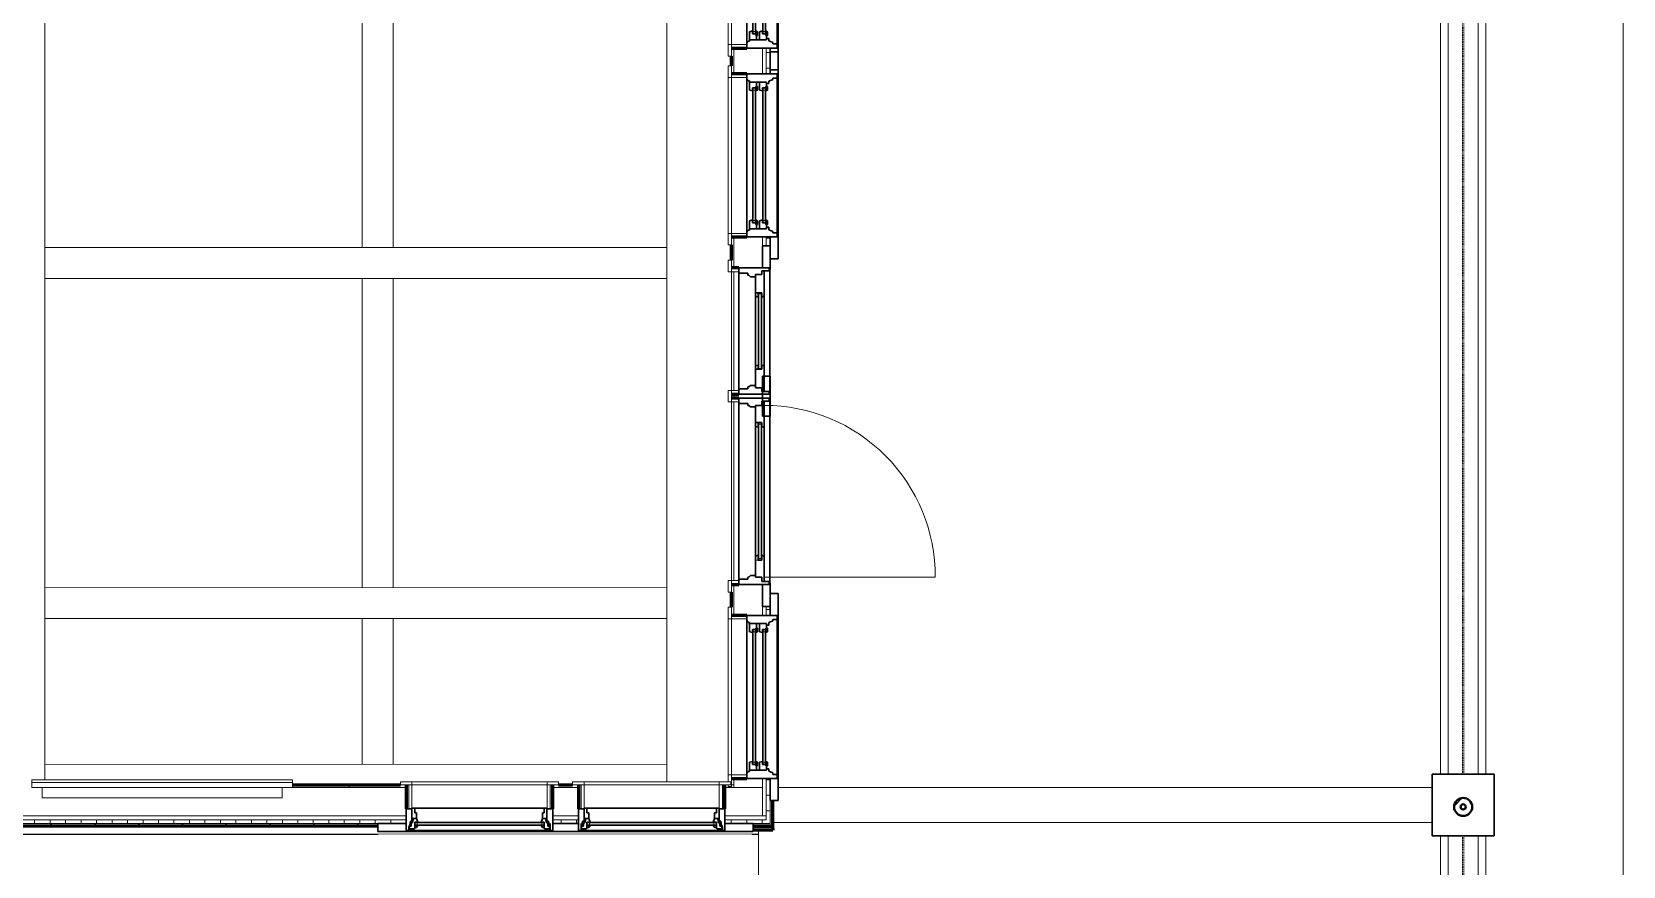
# Model space of a CAD drawing. Header units: inches. Extents: x -467 to 663, y -694 to -94.
# Drawn here: x 354.4 to 662.8, y -436.1 to -274.4 of the extents above; entities that cross this region are included whole.
import ezdxf

# ---------------------------------------------------------------- set-up
doc = ezdxf.new("R2010")
doc.units = ezdxf.units.IN
doc.header["$MEASUREMENT"] = 0
doc.linetypes.add('Hidden 1_8_', pattern=[0.1875, 0.125, -0.0625])
for name, color, linetype, lineweight in [('A-DOOR', 31, 'Continuous', 18), ('A-DOOR-FRAM', 31, 'Continuous', 30), ('A-DOOR-GLAZ', 31, 'Continuous', 9), ('A-GLAZ', 151, 'Continuous', 18), ('A-PART', 2, 'Continuous', 9), ('A-ROOF', 132, 'Continuous', 18), ('A-WALL', 113, 'Continuous', 18), ('A-WALL-PATT', 111, 'Continuous', 60), ('I-FURN', 30, 'Continuous', 9), ('Q-CASE', 31, 'Continuous', 9), ('S-BEAM', 12, 'Continuous', 9), ('S-COLS', 52, 'Continuous', 9)]:
    doc.layers.add(name, color=color, linetype=linetype, lineweight=lineweight)
pattern_1 = [(0, (-4388.044, -3140.384), (15.36, 3.84), [0.634, -10.886, 0.634, -10.886, -61.44]), (0, (-4388.044, -3140.384), (15.36, 3.84), [-23.04, 0.634, -22.406, 0.634, -10.886, -26.88]), (0, (-4388.044, -3140.384), (15.36, 3.84), [-57.6, 0.634, -7.046, 0.634, -18.566]), (120, (-4382.284, -3138.464), (-11.0055376, 11.3821502), [0.634, -10.886, 0.634, -10.886, -61.44]), (120, (-4382.284, -3138.464), (-11.0055376, 11.3821502), [-23.04, 0.634, -22.406, 0.634, -10.886, -26.88]), (120, (-4382.284, -3138.464), (-11.0055376, 11.3821502), [-57.6, 0.634, -7.046, 0.634, -18.566]), (240, (-4380.364, -3130.784), (-4.3544624, -15.2221502), [0.634, -10.886, 0.634, -10.886, -61.44]), (240, (-4380.364, -3130.784), (-4.3544624, -15.2221502), [-23.04, 0.634, -22.406, 0.634, -10.886, -26.88]), (240, (-4380.364, -3130.784), (-4.3544624, -15.2221502), [-57.6, 0.634, -7.046, 0.634, -18.566])]
pattern_2 = [(135, (-4388.044, -3140.384), (-4.242641, -4.242641), [])]
pattern_3 = [(0, (-4388.044, -3140.384), (0, 3), []), (90, (-4388.044, -3140.384), (-3, 2e-16), [])]

# ---------------------------------------------------------------- blocks, each defined once
blk = doc.blocks.new('Walls 4 - Walls 1-420947-1st Floor')
at = {"layer": 'A-WALL', "lineweight": 60}
for p, q in [((439.99, 483.92), (440.08, 487.66)), ((440.08, 487.66), (440.83, 487.65)), ((440.83, 487.65), (440.74, 483.9))]:
    blk.add_line(p, q, dxfattribs=at)
at = {"layer": 'A-WALL'}
for p, q in [((437.62, 320.75), (441.52, 484.88)), ((441.61, 483.63), (441.64, 484.88)), ((441.49, 483.63), (441.61, 483.63)), ((437.77, 321.74), (439.89, 411.15)), ((439.76, 411.15), (439.89, 411.15))]:
    blk.add_line(p, q, dxfattribs=at)
blk = doc.blocks.new('W-Wide Flange - W10X26-1172307-1st Floor')
at = {"layer": 'S-BEAM'}
for p, q in [((-123.25, 2.885), (123.25, 2.885)), ((135.25, 2.885), (169.625, 2.885)), ((-123.25, -2.885), (123.25, -2.885)), ((135.25, -2.885), (169.625, -2.885))]:
    blk.add_line(p, q, dxfattribs=at)
at = {"layer": 'S-BEAM', "linetype": 'Hidden 1_8_'}
for p, q in [((-123.25, 0.13), (123.25, 0.13)), ((135.25, 0.13), (169.625, 0.13)), ((-123.25, -0.13), (123.25, -0.13)), ((135.25, -0.13), (169.625, -0.13))]:
    blk.add_line(p, q, dxfattribs=at)
blk = doc.blocks.new('Casework 5 - Casework 5-830777-1st Floor')
at = {"layer": 'Q-CASE'}
for p, q in [((176.06, 352.83), (182.05, 352.69)), ((200.17, 352.26), (427.74, 346.86)), ((181.84, 343.69), (175.84, 343.83)), ((428.52, 337.83), (199.96, 343.26))]:
    blk.add_line(p, q, dxfattribs=at)
blk = doc.blocks.new('Casework 13 - Casework 5-856016-1st Floor')
at = {"layer": 'Q-CASE'}
for p, q in [((180.18, 352.61), (426.61, 346.76)), ((438.6, 346.47), (476.97, 345.56)), ((426.4, 338.01), (179.97, 343.86)), ((476.76, 336.81), (438.4, 337.72))]:
    blk.add_line(p, q, dxfattribs=at)
blk = doc.blocks.new('Casework 16 - Casework 16-856173-1st Floor')
at = {"layer": 'Q-CASE', "lineweight": 30}
for p, q in [((432.99, 615.68), (433.28, 627.68)), ((433.28, 627.68), (445.27, 627.39)), ((445.27, 627.39), (444.99, 615.4)), ((444.99, 615.4), (432.99, 615.68))]:
    blk.add_line(p, q, dxfattribs=at)
blk = doc.blocks.new('Casework 18 - Casework 5-856445-1st Floor')
at = {"layer": 'Q-CASE'}
for p, q in [((432.61, 488.9), (435.62, 615.62)), ((442.36, 615.46), (439.33, 487.68))]:
    blk.add_line(p, q, dxfattribs=at)
blk = doc.blocks.new('Casework 26 - Casework 5-958541-1st Floor')
at = {"layer": 'Q-CASE'}
for p, q in [((176.71, 354.03), (182.08, 353.91)), ((200.2, 353.48), (251, 352.27)), ((257, 352.13), (324.6, 350.52)), ((330.6, 350.38), (390.52, 348.96)), ((396.52, 348.82), (424.77, 348.15)), ((181.94, 347.91), (176.57, 348.04)), ((250.86, 346.27), (200.06, 347.48)), ((324.46, 344.52), (256.86, 346.13)), ((390.38, 342.96), (330.46, 344.38)), ((424.62, 342.15), (396.38, 342.82))]:
    blk.add_line(p, q, dxfattribs=at)
blk = doc.blocks.new('Casework 30 - Casework 5-958845-1st Floor')
at = {"layer": 'Q-CASE'}
for p, q in [((239.85, 352.54), (360.38, 349.67)), ((360.23, 343.68), (239.71, 346.54))]:
    blk.add_line(p, q, dxfattribs=at)
blk = doc.blocks.new('Casework 31 - Casework 5-958863-1st Floor')
at = {"layer": 'Q-CASE'}
for p, q in [((239.85, 352.54), (360.38, 349.67)), ((360.23, 343.68), (239.71, 346.54))]:
    blk.add_line(p, q, dxfattribs=at)
blk = doc.blocks.new('Casework 32 - Casework 5-958986-1st Floor')
at = {"layer": 'Q-CASE'}
blk.add_line((239.85, 352.54), (360.38, 349.67), dxfattribs=at)
blk = doc.blocks.new('casement-unique - 28-3_8_ x 71-7_8_-1077366-1st Floor')
at = {"layer": 'A-GLAZ', "lineweight": 30}
for p, q in [((-19.69, 5), (-19.69, 3.5)), ((19.69, 5), (-19.69, 5)), ((-19.69, 5), (-19.69, 4.81)), ((-19.19, 5), (-18.81, 5)), ((-19.19, 3.5), (-14.19, 3.5)), ((-18.81, 5), (-13.94, 5)), ((14.19, 4.81), (-14.19, 4.81)), ((-14.19, 4.81), (-14.19, 0.65)), ((-14.19, 3.5), (-14.19, 0.65)), ((-13.94, 5), (-13.94, 4.81)), ((-13.7, 4.28), (-13.7, 4.81)), ((-13.64, 3.88), (-13.7, 4.28)), ((-13.51, 3.88), (-13.64, 3.88)), ((-13.61, 4.5), (-12.62, 4.5)), ((-13.61, 4.31), (-13.61, 4.5)), ((-13.53, 4), (-13.61, 4.31)), ((-13.53, 4), (-13.22, 4)), ((-13.38, 3.03), (-13.51, 3.88)), ((-13.22, 3.32), (-13.22, 4)), ((-13.22, 3.32), (-12.96, 3.32)), ((-12.79, 2.5), (-12.96, 3.32)), ((-12.62, 4.5), (-12.56, 4.25)), ((-12.56, 4.25), (-12.21, 4.25)), ((-12.56, 4.25), (-12.56, 3.22)), ((-11.94, 3.85), (-12.56, 3.85)), ((-11.94, 3.22), (-12.56, 3.22)), ((-12.21, 4.25), (-11.94, 3.85)), ((-12.19, 2.5), (-11.94, 3.22)), ((12.21, 4.25), (11.94, 3.85)), ((11.94, 3.85), (12.56, 3.85)), ((12.19, 2.5), (11.94, 3.22)), ((11.94, 3.22), (12.56, 3.22)), ((12.56, 4.25), (12.21, 4.25)), ((12.62, 4.5), (12.56, 4.25)), ((12.56, 4.25), (12.56, 3.22)), ((13.61, 4.5), (12.62, 4.5)), ((12.79, 2.5), (12.96, 3.32)), ((13.22, 3.32), (12.96, 3.32)), ((13.53, 4), (13.22, 4)), ((13.22, 3.32), (13.22, 4)), ((13.38, 3.03), (13.51, 3.88)), ((13.51, 3.88), (13.64, 3.88)), ((13.53, 4), (13.61, 4.31)), ((13.61, 4.31), (13.61, 4.5)), ((13.64, 3.88), (13.7, 4.28)), ((13.7, 4.28), (13.7, 4.81)), ((13.94, 5), (13.94, 4.81)), ((18.81, 5), (13.94, 5)), ((14.19, 0.65), (14.19, 4.81)), ((14.19, 3.5), (14.19, 0.65)), ((14.19, 3.5), (19.69, 3.5)), ((19.19, 5), (18.81, 5)), ((19.69, 5), (19.69, 3.5)), ((19.69, 3.5), (19.69, 5)), ((-14.19, 0.65), (-13.08, 0.65)), ((-13.38, 3.03), (-13.08, 3.03)), ((-13.08, 0.5), (-13.08, 3.03)), ((-13.08, 2.5), (-12.19, 2.5)), ((-13.08, 0.65), (-13.08, 0.5)), ((-13.08, 0.5), (13.08, 0.5)), ((-12.55, 1.43), (-12.55, 0.5)), ((-12.19, 1.43), (-12.55, 1.43)), ((-12.19, 2.5), (-12.19, 1.43)), ((13.08, 2.5), (12.19, 2.5)), ((12.19, 2.5), (12.19, 1.43)), ((12.19, 1.43), (12.55, 1.43)), ((12.55, 1.43), (12.55, 0.5)), ((13.38, 3.03), (13.08, 3.03)), ((13.08, 0.5), (13.08, 3.03)), ((13.08, 0.5), (13.08, 0.65)), ((13.08, 0.65), (14.19, 0.65))]:
    blk.add_line(p, q, dxfattribs=at)
at = {"layer": 'A-GLAZ', "lineweight": 9}
for p, q in [((-11.94, 3.75), (-12.56, 3.75)), ((-11.94, 3.32), (-12.56, 3.32)), ((-12.06, 3.32), (-12.06, 3.75)), ((-11.94, 3.85), (11.94, 3.85)), ((-11.94, 3.75), (11.94, 3.75)), ((-11.94, 3.32), (11.94, 3.32)), ((-11.94, 3.22), (11.94, 3.22)), ((11.94, 3.75), (12.56, 3.75)), ((11.94, 3.32), (12.56, 3.32)), ((12.06, 3.32), (12.06, 3.75)), ((-13.08, 0.66), (-13.69, 0.66)), ((-13.69, 0.66), (-13.69, -4)), ((-13.09, 0.66), (-13.09, -4)), ((-13.08, 0.5), (-13.08, 0.66)), ((13.08, 0.5), (-13.08, 0.5)), ((13.69, 0.66), (13.08, 0.66)), ((13.08, 0.66), (13.08, 0.5)), ((13.09, 0.66), (13.09, -4)), ((13.69, -4), (13.69, 0.66)), ((15.34, -4), (-15.34, -4)), ((-15.34, -4), (-15.34, -4.63)), ((-15.34, -4.63), (15.34, -4.63)), ((-13.69, -4), (13.69, -4)), ((-13.09, -4), (-13.09, -4.63)), ((13.09, -4), (13.09, -4.63)), ((15.34, -4.63), (15.34, -4))]:
    blk.add_line(p, q, dxfattribs=at)
blk = doc.blocks.new('casement-unique - 28-3_8_ x 71-7_8_-V3-1st Floor')
at = {"layer": 'A-GLAZ', "lineweight": 30}
for p, q in [((-19.69, 5), (-19.69, 3.5)), ((19.69, 5), (-19.69, 5)), ((-19.69, 5), (-19.69, 3.5)), ((-19.69, 3.5), (-14.19, 3.5)), ((-19.19, 5), (-18.81, 5)), ((-18.81, 5), (-13.94, 5)), ((14.19, 4.81), (-14.19, 4.81)), ((-14.19, 4.81), (-14.19, 0.65)), ((-14.19, 3.5), (-14.19, 0.65)), ((-13.94, 5), (-13.94, 4.81)), ((-13.7, 4.28), (-13.7, 4.81)), ((-13.64, 3.88), (-13.7, 4.28)), ((-13.51, 3.88), (-13.64, 3.88)), ((-13.61, 4.5), (-12.62, 4.5)), ((-13.61, 4.31), (-13.61, 4.5)), ((-13.53, 4), (-13.61, 4.31)), ((-13.53, 4), (-13.22, 4)), ((-13.38, 3.03), (-13.51, 3.88)), ((-13.22, 3.32), (-13.22, 4)), ((-13.22, 3.32), (-12.96, 3.32)), ((-12.79, 2.5), (-12.96, 3.32)), ((-12.62, 4.5), (-12.56, 4.25)), ((-12.56, 4.25), (-12.21, 4.25)), ((-12.56, 4.25), (-12.56, 3.22)), ((-11.94, 3.85), (-12.56, 3.85)), ((-11.94, 3.22), (-12.56, 3.22)), ((-12.21, 4.25), (-11.94, 3.85)), ((-12.19, 2.5), (-11.94, 3.22)), ((12.21, 4.25), (11.94, 3.85)), ((11.94, 3.85), (12.56, 3.85)), ((12.19, 2.5), (11.94, 3.22)), ((11.94, 3.22), (12.56, 3.22)), ((12.56, 4.25), (12.21, 4.25)), ((12.62, 4.5), (12.56, 4.25)), ((12.56, 4.25), (12.56, 3.22)), ((13.61, 4.5), (12.62, 4.5)), ((12.79, 2.5), (12.96, 3.32)), ((13.22, 3.32), (12.96, 3.32)), ((13.53, 4), (13.22, 4)), ((13.22, 3.32), (13.22, 4)), ((13.38, 3.03), (13.51, 3.88)), ((13.51, 3.88), (13.64, 3.88)), ((13.53, 4), (13.61, 4.31)), ((13.61, 4.31), (13.61, 4.5)), ((13.64, 3.88), (13.7, 4.28)), ((13.7, 4.28), (13.7, 4.81)), ((13.94, 5), (13.94, 4.81)), ((18.81, 5), (13.94, 5)), ((14.19, 0.65), (14.19, 4.81)), ((14.19, 3.5), (14.19, 0.65)), ((14.19, 3.5), (19.19, 3.5)), ((19.19, 5), (18.81, 5)), ((19.69, 5), (19.69, 3.5)), ((19.69, 4.81), (19.69, 5)), ((-14.19, 0.65), (-13.08, 0.65)), ((-13.38, 3.03), (-13.08, 3.03)), ((-13.08, 0.5), (-13.08, 3.03)), ((-13.08, 2.5), (-12.19, 2.5)), ((-13.08, 0.65), (-13.08, 0.5)), ((-13.08, 0.5), (13.08, 0.5)), ((-12.55, 1.43), (-12.55, 0.5)), ((-12.19, 1.43), (-12.55, 1.43)), ((-12.19, 2.5), (-12.19, 1.43)), ((13.08, 2.5), (12.19, 2.5)), ((12.19, 2.5), (12.19, 1.43)), ((12.19, 1.43), (12.55, 1.43)), ((12.55, 1.43), (12.55, 0.5)), ((13.38, 3.03), (13.08, 3.03)), ((13.08, 0.5), (13.08, 3.03)), ((13.08, 0.5), (13.08, 0.65)), ((13.08, 0.65), (14.19, 0.65))]:
    blk.add_line(p, q, dxfattribs=at)
at = {"layer": 'A-GLAZ', "lineweight": 9}
for p, q in [((-11.94, 3.75), (-12.56, 3.75)), ((-11.94, 3.32), (-12.56, 3.32)), ((-12.06, 3.32), (-12.06, 3.75)), ((-11.94, 3.85), (11.94, 3.85)), ((-11.94, 3.75), (11.94, 3.75)), ((-11.94, 3.32), (11.94, 3.32)), ((-11.94, 3.22), (11.94, 3.22)), ((11.94, 3.75), (12.56, 3.75)), ((11.94, 3.32), (12.56, 3.32)), ((12.06, 3.32), (12.06, 3.75)), ((-13.08, 0.66), (-13.69, 0.66)), ((-13.69, 0.66), (-13.69, -4)), ((-13.09, 0.66), (-13.09, -4)), ((-13.08, 0.5), (-13.08, 0.66)), ((13.08, 0.5), (-13.08, 0.5)), ((13.69, 0.66), (13.08, 0.66)), ((13.08, 0.66), (13.08, 0.5)), ((13.09, 0.66), (13.09, -4)), ((13.69, -4), (13.69, 0.66)), ((15.34, -4), (-15.34, -4)), ((-15.34, -4), (-15.34, -4.63)), ((-15.34, -4.63), (15.34, -4.63)), ((-13.69, -4), (13.69, -4)), ((-13.09, -4), (-13.09, -4.63)), ((13.09, -4), (13.09, -4.63)), ((15.34, -4.63), (15.34, -4))]:
    blk.add_line(p, q, dxfattribs=at)
blk = doc.blocks.new('Window-Double_Hung-Andersen-400_Series-Tilt_Wash - 31-5_8_ x 72-7_8_-1220825-1st Floor')
at = {"layer": 'A-GLAZ', "lineweight": 30}
for p, q in [((20.06, 5.06), (-20.06, 5.06)), ((-20.06, 5.06), (-20.06, 3.5)), ((-19.56, 5.06), (-19.19, 5.06)), ((-19.19, 5.06), (-15.56, 5.06)), ((-17.56, 3.5), (-15.81, 3.5)), ((15.81, 4.87), (-15.81, 4.87)), ((-15.81, 4.87), (-15.81, -1)), ((-15.56, 5.06), (-15.56, 4.87)), ((-15, 4.87), (-15, 4.06)), ((-15, 4.06), (-14.73, 4.06)), ((-14.73, 4.06), (-14.41, 3.25)), ((-14.41, 3.25), (-13.94, 3.25)), ((-13.94, 3.25), (-13.94, 2.81)), ((13.94, 3.25), (13.94, 2.81)), ((14.41, 3.25), (13.94, 3.25)), ((14.73, 4.06), (14.41, 3.25)), ((15, 4.06), (14.73, 4.06)), ((15, 4.87), (15, 4.06)), ((15.56, 5.06), (15.56, 4.87)), ((19.19, 5.06), (15.56, 5.06)), ((15.81, -1), (15.81, 4.87)), ((15.81, 3.5), (20.06, 3.5)), ((19.56, 5.06), (19.19, 5.06)), ((20.06, 3.5), (20.06, 5.06)), ((-14.22, 2.81), (-13.37, 2.81)), ((-14.22, 2.81), (-14.22, -0.5)), ((-14.22, 1.44), (-12.66, 1.44)), ((-14.22, 0.87), (-13.37, 0.87)), ((-12.66, 3.03), (-13.37, 3.03)), ((-13.37, 2.69), (-13.37, 3.03)), ((-12.5, 2.69), (-13.37, 2.69)), ((-12.66, 1.09), (-13.37, 1.09)), ((-13.37, 0.75), (-13.37, 1.09)), ((-12.5, 0.75), (-13.37, 0.75)), ((-13.09, 2.69), (-13.09, 2.06)), ((-12.5, 2.06), (-13.09, 2.06)), ((-13.09, 0.75), (-13.09, 0.12)), ((-12.5, 0.12), (-13.09, 0.12)), ((-12.66, 3.03), (-12.5, 2.69)), ((-12.66, 1.44), (-12.5, 2.06)), ((-12.66, 1.09), (-12.5, 0.75)), ((-12.66, -0.5), (-12.5, 0.12)), ((12.66, 3.03), (12.5, 2.69)), ((12.5, 2.69), (13.37, 2.69)), ((12.5, 2.06), (13.09, 2.06)), ((12.66, 1.44), (12.5, 2.06)), ((12.66, 1.09), (12.5, 0.75)), ((12.5, 0.75), (13.37, 0.75)), ((12.5, 0.12), (13.09, 0.12)), ((12.66, -0.5), (12.5, 0.12)), ((12.66, 3.03), (13.37, 3.03)), ((14.22, 1.44), (12.66, 1.44)), ((12.66, 1.09), (13.37, 1.09)), ((13.09, 2.69), (13.09, 2.06)), ((13.09, 0.75), (13.09, 0.12)), ((13.37, 2.69), (13.37, 3.03)), ((14.22, 2.81), (13.37, 2.81)), ((13.37, 0.75), (13.37, 1.09)), ((14.22, 0.87), (13.37, 0.87)), ((14.22, 2.81), (14.22, -0.5)), ((-15.81, -1), (15.81, -1)), ((-14.47, -0.72), (-14.8, -1)), ((-14.47, -0.72), (-14.47, -0.5)), ((-14.47, -0.5), (-12.66, -0.5)), ((14.47, -0.5), (12.66, -0.5)), ((14.47, -0.72), (14.47, -0.5)), ((14.47, -0.72), (14.8, -1))]:
    blk.add_line(p, q, dxfattribs=at)
at = {"layer": 'A-GLAZ', "lineweight": 9}
for p, q in [((-13.09, 2.56), (-12.5, 2.56)), ((-13.09, 2.19), (-12.5, 2.19)), ((-13.09, 0.63), (-12.5, 0.63)), ((-13.09, 0.25), (-12.5, 0.25)), ((-12.62, 2.56), (-12.62, 2.19)), ((-12.62, 0.63), (-12.62, 0.25)), ((-12.5, 2.69), (12.5, 2.69)), ((-12.5, 2.56), (12.5, 2.56)), ((-12.5, 2.19), (12.5, 2.19)), ((-12.5, 2.06), (12.5, 2.06)), ((-12.5, 0.75), (12.5, 0.75)), ((-12.5, 0.63), (12.5, 0.63)), ((-12.5, 0.25), (12.5, 0.25)), ((-12.5, 0.12), (12.5, 0.12)), ((13.09, 2.56), (12.5, 2.56)), ((13.09, 2.19), (12.5, 2.19)), ((13.09, 0.63), (12.5, 0.63)), ((13.09, 0.25), (12.5, 0.25)), ((12.62, 2.56), (12.62, 2.19)), ((12.62, 0.63), (12.62, 0.25)), ((15.75, -1), (-15.75, -1)), ((-15.75, -1), (-15.75, -4)), ((-15.13, -1), (-15.13, -4)), ((15.12, -1), (15.12, -4)), ((15.75, -4), (15.75, -1)), ((17.37, -4), (-17.38, -4)), ((-17.38, -4), (-17.38, -4.63)), ((-17.38, -4.63), (16.44, -4.63)), ((-15.75, -4), (15.75, -4)), ((-15.13, -4), (-15.13, -4.63)), ((15.12, -4), (15.12, -4.63)), ((17.06, -4.63), (17.37, -4.63)), ((17.37, -4.63), (17.37, -4))]:
    blk.add_line(p, q, dxfattribs=at)
blk = doc.blocks.new('Window-Double_Hung-Andersen-400_Series-Tilt_Wash - 31-5_8_ x 72-7_8_-V4-1st Floor')
at = {"layer": 'A-GLAZ', "lineweight": 30}
for p, q in [((20.06, 5.06), (-20.06, 5.06)), ((-20.06, 5.06), (-20.06, 3.5)), ((-20.06, 3.5), (-15.81, 3.5)), ((-19.56, 5.06), (-19.19, 5.06)), ((-19.19, 5.06), (-15.56, 5.06)), ((15.81, 4.87), (-15.81, 4.87)), ((-15.81, 4.87), (-15.81, -1)), ((-15.56, 5.06), (-15.56, 4.87)), ((-15, 4.87), (-15, 4.06)), ((-15, 4.06), (-14.73, 4.06)), ((-14.73, 4.06), (-14.41, 3.25)), ((-14.41, 3.25), (-13.94, 3.25)), ((-13.94, 3.25), (-13.94, 2.81)), ((13.94, 3.25), (13.94, 2.81)), ((14.41, 3.25), (13.94, 3.25)), ((14.73, 4.06), (14.41, 3.25)), ((15, 4.06), (14.73, 4.06)), ((15, 4.87), (15, 4.06)), ((15.56, 5.06), (15.56, 4.87)), ((19.19, 5.06), (15.56, 5.06)), ((15.81, -1), (15.81, 4.87)), ((15.81, 3.5), (17.56, 3.5)), ((19.56, 5.06), (19.19, 5.06)), ((20.06, 3.5), (20.06, 5.06)), ((-14.22, 2.81), (-13.37, 2.81)), ((-14.22, 2.81), (-14.22, -0.5)), ((-14.22, 1.44), (-12.66, 1.44)), ((-14.22, 0.87), (-13.37, 0.87)), ((-12.66, 3.03), (-13.37, 3.03)), ((-13.37, 2.69), (-13.37, 3.03)), ((-12.5, 2.69), (-13.37, 2.69)), ((-12.66, 1.09), (-13.37, 1.09)), ((-13.37, 0.75), (-13.37, 1.09)), ((-12.5, 0.75), (-13.37, 0.75)), ((-13.09, 2.69), (-13.09, 2.06)), ((-12.5, 2.06), (-13.09, 2.06)), ((-13.09, 0.75), (-13.09, 0.12)), ((-12.5, 0.12), (-13.09, 0.12)), ((-12.66, 3.03), (-12.5, 2.69)), ((-12.66, 1.44), (-12.5, 2.06)), ((-12.66, 1.09), (-12.5, 0.75)), ((-12.66, -0.5), (-12.5, 0.12)), ((12.66, 3.03), (12.5, 2.69)), ((12.5, 2.69), (13.37, 2.69)), ((12.5, 2.06), (13.09, 2.06)), ((12.66, 1.44), (12.5, 2.06)), ((12.66, 1.09), (12.5, 0.75)), ((12.5, 0.75), (13.37, 0.75)), ((12.5, 0.12), (13.09, 0.12)), ((12.66, -0.5), (12.5, 0.12)), ((12.66, 3.03), (13.37, 3.03)), ((14.22, 1.44), (12.66, 1.44)), ((12.66, 1.09), (13.37, 1.09)), ((13.09, 2.69), (13.09, 2.06)), ((13.09, 0.75), (13.09, 0.12)), ((13.37, 2.69), (13.37, 3.03)), ((14.22, 2.81), (13.37, 2.81)), ((13.37, 0.75), (13.37, 1.09)), ((14.22, 0.87), (13.37, 0.87)), ((14.22, 2.81), (14.22, -0.5)), ((-15.81, -1), (15.81, -1)), ((-14.47, -0.72), (-14.8, -1)), ((-14.47, -0.72), (-14.47, -0.5)), ((-14.47, -0.5), (-12.66, -0.5)), ((14.47, -0.5), (12.66, -0.5)), ((14.47, -0.72), (14.47, -0.5)), ((14.47, -0.72), (14.8, -1))]:
    blk.add_line(p, q, dxfattribs=at)
at = {"layer": 'A-GLAZ', "lineweight": 9}
for p, q in [((-13.09, 2.56), (-12.5, 2.56)), ((-13.09, 2.19), (-12.5, 2.19)), ((-13.09, 0.63), (-12.5, 0.63)), ((-13.09, 0.25), (-12.5, 0.25)), ((-12.62, 2.56), (-12.62, 2.19)), ((-12.62, 0.63), (-12.62, 0.25)), ((-12.5, 2.69), (12.5, 2.69)), ((-12.5, 2.56), (12.5, 2.56)), ((-12.5, 2.19), (12.5, 2.19)), ((-12.5, 2.06), (12.5, 2.06)), ((-12.5, 0.75), (12.5, 0.75)), ((-12.5, 0.63), (12.5, 0.63)), ((-12.5, 0.25), (12.5, 0.25)), ((-12.5, 0.12), (12.5, 0.12)), ((13.09, 2.56), (12.5, 2.56)), ((13.09, 2.19), (12.5, 2.19)), ((13.09, 0.63), (12.5, 0.63)), ((13.09, 0.25), (12.5, 0.25)), ((12.62, 2.56), (12.62, 2.19)), ((12.62, 0.63), (12.62, 0.25)), ((15.75, -1), (-15.75, -1)), ((-15.75, -1), (-15.75, -4)), ((-15.13, -1), (-15.13, -4)), ((15.12, -1), (15.12, -4)), ((15.75, -4), (15.75, -1)), ((17.37, -4), (-17.38, -4)), ((-17.38, -4), (-17.38, -4.63)), ((-17.38, -4.63), (17.37, -4.63)), ((-15.75, -4), (15.75, -4)), ((-15.13, -4), (-15.13, -4.63)), ((15.12, -4), (15.12, -4.63)), ((17.37, -4.63), (17.37, -4))]:
    blk.add_line(p, q, dxfattribs=at)
blk = doc.blocks.new('Window-Double_Hung-Andersen-400_Series-Tilt_Wash - 31-5_8_ x 72-7_8_-V5-1st Floor')
at = {"layer": 'A-GLAZ', "lineweight": 30}
for p, q in [((20.06, 5.06), (-20.06, 5.06)), ((-20.06, 5.06), (-20.06, 3.5)), ((-20.06, 3.5), (-15.81, 3.5)), ((-19.56, 5.06), (-19.19, 5.06)), ((-19.19, 5.06), (-15.56, 5.06)), ((15.81, 4.87), (-15.81, 4.87)), ((-15.81, 4.87), (-15.81, -1)), ((-15.56, 5.06), (-15.56, 4.87)), ((-15, 4.87), (-15, 4.06)), ((-15, 4.06), (-14.73, 4.06)), ((-14.73, 4.06), (-14.41, 3.25)), ((-14.41, 3.25), (-13.94, 3.25)), ((-13.94, 3.25), (-13.94, 2.81)), ((13.94, 3.25), (13.94, 2.81)), ((14.41, 3.25), (13.94, 3.25)), ((14.73, 4.06), (14.41, 3.25)), ((15, 4.06), (14.73, 4.06)), ((15, 4.87), (15, 4.06)), ((15.56, 5.06), (15.56, 4.87)), ((19.19, 5.06), (15.56, 5.06)), ((15.81, -1), (15.81, 4.87)), ((15.81, 3.5), (20.06, 3.5)), ((19.56, 5.06), (19.19, 5.06)), ((20.06, 3.5), (20.06, 5.06)), ((-14.22, 2.81), (-13.37, 2.81)), ((-14.22, 2.81), (-14.22, -0.5)), ((-14.22, 1.44), (-12.66, 1.44)), ((-14.22, 0.87), (-13.37, 0.87)), ((-12.66, 3.03), (-13.37, 3.03)), ((-13.37, 2.69), (-13.37, 3.03)), ((-12.5, 2.69), (-13.37, 2.69)), ((-12.66, 1.09), (-13.37, 1.09)), ((-13.37, 0.75), (-13.37, 1.09)), ((-12.5, 0.75), (-13.37, 0.75)), ((-13.09, 2.69), (-13.09, 2.06)), ((-12.5, 2.06), (-13.09, 2.06)), ((-13.09, 0.75), (-13.09, 0.12)), ((-12.5, 0.12), (-13.09, 0.12)), ((-12.66, 3.03), (-12.5, 2.69)), ((-12.66, 1.44), (-12.5, 2.06)), ((-12.66, 1.09), (-12.5, 0.75)), ((-12.66, -0.5), (-12.5, 0.12)), ((12.66, 3.03), (12.5, 2.69)), ((12.5, 2.69), (13.37, 2.69)), ((12.5, 2.06), (13.09, 2.06)), ((12.66, 1.44), (12.5, 2.06)), ((12.66, 1.09), (12.5, 0.75)), ((12.5, 0.75), (13.37, 0.75)), ((12.5, 0.12), (13.09, 0.12)), ((12.66, -0.5), (12.5, 0.12)), ((12.66, 3.03), (13.37, 3.03)), ((14.22, 1.44), (12.66, 1.44)), ((12.66, 1.09), (13.37, 1.09)), ((13.09, 2.69), (13.09, 2.06)), ((13.09, 0.75), (13.09, 0.12)), ((13.37, 2.69), (13.37, 3.03)), ((14.22, 2.81), (13.37, 2.81)), ((13.37, 0.75), (13.37, 1.09)), ((14.22, 0.87), (13.37, 0.87)), ((14.22, 2.81), (14.22, -0.5)), ((-15.81, -1), (15.81, -1)), ((-14.47, -0.72), (-14.8, -1)), ((-14.47, -0.72), (-14.47, -0.5)), ((-14.47, -0.5), (-12.66, -0.5)), ((14.47, -0.5), (12.66, -0.5)), ((14.47, -0.72), (14.47, -0.5)), ((14.47, -0.72), (14.8, -1))]:
    blk.add_line(p, q, dxfattribs=at)
at = {"layer": 'A-GLAZ', "lineweight": 9}
for p, q in [((-13.09, 2.56), (-12.5, 2.56)), ((-13.09, 2.19), (-12.5, 2.19)), ((-13.09, 0.63), (-12.5, 0.63)), ((-13.09, 0.25), (-12.5, 0.25)), ((-12.62, 2.56), (-12.62, 2.19)), ((-12.62, 0.63), (-12.62, 0.25)), ((-12.5, 2.69), (12.5, 2.69)), ((-12.5, 2.56), (12.5, 2.56)), ((-12.5, 2.19), (12.5, 2.19)), ((-12.5, 2.06), (12.5, 2.06)), ((-12.5, 0.75), (12.5, 0.75)), ((-12.5, 0.63), (12.5, 0.63)), ((-12.5, 0.25), (12.5, 0.25)), ((-12.5, 0.12), (12.5, 0.12)), ((13.09, 2.56), (12.5, 2.56)), ((13.09, 2.19), (12.5, 2.19)), ((13.09, 0.63), (12.5, 0.63)), ((13.09, 0.25), (12.5, 0.25)), ((12.62, 2.56), (12.62, 2.19)), ((12.62, 0.63), (12.62, 0.25)), ((15.75, -1), (-15.75, -1)), ((-15.75, -1), (-15.75, -4)), ((-15.13, -1), (-15.13, -4)), ((15.12, -1), (15.12, -4)), ((15.75, -4), (15.75, -1)), ((17.37, -4), (-17.38, -4)), ((-17.38, -4), (-17.38, -4.63)), ((-17.38, -4.63), (17.37, -4.63)), ((-15.75, -4), (15.75, -4)), ((-15.13, -4), (-15.13, -4.63)), ((15.12, -4), (15.12, -4.63)), ((17.37, -4.63), (17.37, -4))]:
    blk.add_line(p, q, dxfattribs=at)
blk = doc.blocks.new('Television-Plasma - 42_-440412-1st Floor')
at = {"layer": 'I-FURN'}
for p, q in [((25.5, 0), (-21, 0)), ((25.5, -2), (25.5, 0)), ((-23, -2), (27.5, -2)), ((-23, -3), (-23, -2)), ((27.5, -3), (-23, -3)), ((-23, -3), (-23, -3.5)), ((-21, 0), (-21, -2)), ((27.5, -2), (27.5, -3)), ((27.5, -3.5), (27.5, -3)), ((-23, -3.5), (27.5, -3.5))]:
    blk.add_line(p, q, dxfattribs=at)
blk = doc.blocks.new('Door-Outswing-Andersen-400_Series-Single - 3_ 0-1_8_ x 7_ 11-1_2_-1236536-1st Floor')
at = {"layer": 'A-DOOR', "lineweight": 9}
for p, q in [((16.66, 3.44), (16.66, 36.56)), ((-13.04, 2.38), (-13.04, 2.81)), ((13.04, 2.38), (13.04, 2.81)), ((13.34, 2.96), (13.34, 1.72))]:
    blk.add_line(p, q, dxfattribs=at)
at = {"layer": 'A-DOOR', "lineweight": 30}
for p, q in [((-17.5, 3.44), (17.5, 3.44)), ((-13.34, 3.44), (-12.55, 3.44)), ((-12.55, 3.44), (-12.41, 2.96)), ((12.55, 3.44), (12.41, 2.96)), ((13.34, 3.44), (12.55, 3.44)), ((-16.35, 1.72), (16.56, 1.72)), ((-13.34, 2.96), (-13.34, 1.72)), ((-13.34, 2.96), (-13.34, 2.22)), ((-12.41, 2.96), (-13.34, 2.96)), ((-13.34, 2.22), (-12.41, 2.22)), ((-12.58, 1.72), (-13.34, 1.72)), ((-12.41, 2.22), (-12.58, 1.72)), ((12.41, 2.96), (13.34, 2.96)), ((12.41, 2.22), (12.58, 1.72)), ((13.34, 2.22), (12.41, 2.22)), ((12.58, 1.72), (13.34, 1.72)), ((13.34, 2.96), (13.34, 2.22))]:
    blk.add_line(p, q, dxfattribs=at)
at = {"layer": 'A-DOOR', "lineweight": 9}
blk.add_arc((16.47, 3.44), 33.12, 89.6757, 180.0009, dxfattribs=at)
at = {"layer": 'A-DOOR-FRAM'}
for p, q in [((-21.81, 4.56), (-22.31, 4.56)), ((-22.31, 4.56), (-22.31, 3.06)), ((-21.44, 4.56), (-21.81, 4.56)), ((-17.81, 4.56), (-21.44, 4.56)), ((18.06, 4.5), (-18.06, 4.5)), ((-18.06, 4.5), (-18.06, -1.5)), ((-18.06, -1.5), (-18.06, 4.38)), ((-18.06, 4.38), (-17.5, 4.38)), ((-18.06, 3.06), (-18.06, 4.38)), ((-18.06, 4.38), (-17.81, 4.38)), ((-17.81, 4.38), (-17.81, 4.56)), ((-17.5, 4.38), (-17.5, 2.96)), ((-17.5, 3.44), (-17.5, 2.96)), ((18.06, 4.38), (17.5, 4.38)), ((17.5, 4.38), (17.5, 2.96)), ((21.44, 4.56), (17.81, 4.56)), ((17.81, 4.56), (17.81, 4.38)), ((17.81, 4.38), (18.06, 4.38)), ((18.06, -1.5), (18.06, 4.5)), ((18.06, -1.5), (18.06, 4.38)), ((18.06, 4.38), (18.06, 3.06)), ((21.81, 4.56), (21.44, 4.56)), ((22.31, 4.56), (21.81, 4.56)), ((22.31, 3.06), (22.31, 4.56)), ((-22.31, 3.06), (-18.06, 3.06)), ((-16.66, 2.96), (-17.5, 2.96)), ((-17.5, 2.96), (-16.66, 2.96)), ((-17.05, 0.22), (-17.05, -1.5)), ((-16.66, 0.22), (-17.05, 0.22)), ((-16.66, 2.96), (-16.66, 2.78)), ((-16.66, 2.96), (-16.66, 1.72)), ((-16.66, 1.72), (-16.35, 1.72)), ((-16.35, 0.79), (-16.66, 0.42)), ((-16.66, 0.42), (-16.66, 0.22)), ((-16.35, 1.72), (-16.35, 0.79)), ((16.35, 1.72), (16.35, 0.79)), ((16.66, 1.72), (16.35, 1.72)), ((16.35, 0.79), (16.66, 0.42)), ((16.66, 2.96), (17.25, 2.96)), ((16.66, 1.72), (16.66, 2.96)), ((16.66, 2.96), (16.66, 1.72)), ((17.5, 2.96), (16.66, 2.96)), ((16.66, 0.42), (16.66, 0.22)), ((16.66, 0.22), (17.05, 0.22)), ((17.05, 0.22), (17.05, -1.5)), ((18.06, 3.06), (22.31, 3.06)), ((-17.05, -1.5), (-18.06, -1.5)), ((-17.69, -1.5), (-18.06, -1.5)), ((-18.06, -1.5), (18.06, -1.5)), ((17.05, -1.5), (18.06, -1.5))]:
    blk.add_line(p, q, dxfattribs=at)
at = {"layer": 'A-DOOR-FRAM', "lineweight": 9}
for p, q in [((-17.31, -2.94), (-19.56, -2.94)), ((-19.56, -2.94), (-19.56, -3.56)), ((-17.31, -1.5), (-17.94, -1.5)), ((-17.94, -1.5), (-17.94, -2.94)), ((-17.94, -2.94), (-17.31, -2.94)), ((-17.31, -2.94), (-17.31, -1.5)), ((-17.31, -3.56), (-17.31, -2.94)), ((17.94, -1.5), (17.31, -1.5)), ((17.31, -1.5), (17.31, -2.94)), ((19.56, -2.94), (17.31, -2.94)), ((17.31, -2.94), (17.31, -3.56)), ((17.31, -2.94), (17.94, -2.94)), ((17.94, -2.94), (17.94, -1.5)), ((19.56, -3.56), (19.56, -2.94)), ((-19.56, -3.56), (-17.31, -3.56)), ((17.31, -3.56), (19.56, -3.56))]:
    blk.add_line(p, q, dxfattribs=at)
at = {"layer": 'A-DOOR-GLAZ'}
for p, q in [((-13.34, 2.81), (13.34, 2.81)), ((-13.34, 2.38), (13.34, 2.38)), ((-12.41, 2.96), (12.41, 2.96)), ((-12.41, 2.22), (12.41, 2.22))]:
    blk.add_line(p, q, dxfattribs=at)
blk = doc.blocks.new('Door-Outswing-Andersen-400_Series-Stationary - 2_ 0-1_2_ x 7_ 11-1_2_-1244375-1st Floor')
at = {"layer": 'A-DOOR', "lineweight": 30}
for p, q in [((-11.69, 3.44), (11.69, 3.44)), ((-7.53, 3.44), (-6.74, 3.44)), ((-6.74, 3.44), (-6.59, 2.96)), ((6.74, 3.44), (6.59, 2.96)), ((7.53, 3.44), (6.74, 3.44)), ((-10.99, 1.72), (10.97, 1.72)), ((-6.76, 1.72), (-7.53, 1.72)), ((-7.41, 2.96), (-7.41, 1.72)), ((-7.41, 2.96), (-7.41, 2.22)), ((-6.59, 2.96), (-7.41, 2.96)), ((-7.41, 2.22), (-6.59, 2.22)), ((-6.59, 2.22), (-6.76, 1.72)), ((6.59, 2.96), (7.41, 2.96)), ((6.59, 2.22), (6.76, 1.72)), ((7.41, 2.22), (6.59, 2.22)), ((6.76, 1.72), (7.53, 1.72)), ((7.41, 2.96), (7.41, 2.22)), ((7.41, 2.96), (7.41, 1.72))]:
    blk.add_line(p, q, dxfattribs=at)
at = {"layer": 'A-DOOR', "lineweight": 9}
for p, q in [((-7.23, 2.38), (-7.23, 2.81)), ((7.41, 2.38), (7.41, 2.81))]:
    blk.add_line(p, q, dxfattribs=at)
at = {"layer": 'A-DOOR-FRAM'}
for p, q in [((-16, 4.56), (-16.5, 4.56)), ((-16.5, 4.56), (-16.5, 3.06)), ((-15.63, 4.56), (-16, 4.56)), ((-12, 4.56), (-15.63, 4.56)), ((12.25, 4.5), (-12.25, 4.5)), ((-12.25, 4.5), (-12.25, -1.5)), ((-12.25, 3.06), (-12.25, 4.37)), ((-12.25, 4.37), (-12, 4.37)), ((-12.25, -1.5), (-12.25, 4.37)), ((-12.25, 4.37), (-11.69, 4.37)), ((-12, 4.37), (-12, 4.56)), ((-11.69, 4.37), (-11.69, 2.96)), ((12.25, 4.37), (11.69, 4.37)), ((11.69, 4.37), (11.69, 2.96)), ((15.62, 4.56), (12, 4.56)), ((12, 4.56), (12, 4.37)), ((12, 4.37), (12.25, 4.37)), ((12.25, -1.5), (12.25, 4.5)), ((12.25, -1.5), (12.25, 4.37)), ((12.25, 4.37), (12.25, 3.06)), ((16, 4.56), (15.62, 4.56)), ((16.5, 4.56), (16, 4.56)), ((16.5, 3.06), (16.5, 4.56)), ((-16.5, 3.06), (-12.25, 3.06)), ((-11.69, 2.96), (-10.99, 2.96)), ((-11.22, 0.22), (-11.22, -1.5)), ((-10.82, 0.22), (-11.22, 0.22)), ((-10.99, 2.96), (-10.99, 1.72)), ((-10.99, 1.72), (-10.52, 1.72)), ((-10.52, 0.79), (-10.82, 0.43)), ((-10.82, 0.43), (-10.82, 0.22)), ((-10.52, 1.72), (-10.52, 0.79)), ((10.52, 1.72), (10.52, 0.79)), ((10.99, 1.72), (10.52, 1.72)), ((10.52, 0.79), (10.82, 0.43)), ((10.82, 0.43), (10.82, 0.22)), ((10.82, 0.22), (11.22, 0.22)), ((10.99, 2.96), (10.99, 1.72)), ((11.69, 2.96), (10.99, 2.96)), ((11.22, 0.22), (11.22, -1.5)), ((12.25, 3.06), (16.5, 3.06)), ((-11.22, -1.5), (-12.25, -1.5)), ((-11.87, -1.5), (-12.25, -1.5)), ((-12.25, -1.5), (12.25, -1.5)), ((11.22, -1.5), (12.25, -1.5))]:
    blk.add_line(p, q, dxfattribs=at)
at = {"layer": 'A-DOOR-FRAM', "lineweight": 9}
for p, q in [((-11.5, -2.94), (-13.75, -2.94)), ((-13.75, -2.94), (-13.75, -3.56)), ((-11.5, -1.5), (-12.12, -1.5)), ((-12.12, -1.5), (-12.12, -2.94)), ((-12.12, -2.94), (-11.5, -2.94)), ((-11.5, -2.94), (-11.5, -1.5)), ((-11.5, -3.56), (-11.5, -2.94)), ((12.12, -1.5), (11.5, -1.5)), ((11.5, -1.5), (11.5, -2.94)), ((13.75, -2.94), (11.5, -2.94)), ((11.5, -2.94), (11.5, -3.56)), ((11.5, -2.94), (12.12, -2.94)), ((12.12, -2.94), (12.12, -1.5)), ((13.75, -3.56), (13.75, -2.94)), ((-13.75, -3.56), (-11.5, -3.56)), ((11.5, -3.56), (13.75, -3.56))]:
    blk.add_line(p, q, dxfattribs=at)
at = {"layer": 'A-DOOR-GLAZ'}
for p, q in [((-7.41, 2.81), (7.41, 2.81)), ((-7.41, 2.38), (7.41, 2.38)), ((-7.23, 2.81), (-7.23, 2.38)), ((-6.59, 2.96), (6.59, 2.96)), ((-6.59, 2.22), (6.6, 2.22)), ((7.23, 2.81), (7.23, 2.38))]:
    blk.add_line(p, q, dxfattribs=at)

msp = doc.modelspace()

# ---------------------------------------------------------------- hatches: boundary and pattern name
at = {"layer": 'A-PART'}
h = msp.add_hatch(dxfattribs=at)
h.set_pattern_fill('FP_1', color=256, style=0, pattern_type=2)
h.set_pattern_definition(pattern_1)
h.paths.add_polyline_path([(489.97, -420.38), (490.47, -420.38), (490.47, -419.13), (489.97, -419.13)], flags=0)
h.paths.add_polyline_path([(490.47, -387.51), (490.47, -381.51), (489.97, -381.51), (489.97, -387.51)], flags=0)
h.paths.add_polyline_path([(489.97, -345.38), (490.47, -345.38), (490.47, -344.63), (489.97, -344.63)], flags=0)
h.paths.add_polyline_path([(489.97, -320.13), (490.47, -320.13), (490.47, -314.13), (489.97, -314.13), (489.97, -318.63)], flags=0)
h.paths.add_polyline_path([(490.47, -282.51), (490.47, -277.51), (489.97, -277.51), (489.97, -282.51)], flags=0)
h.paths.add_polyline_path([(489.97, -245.88), (490.47, -245.88), (490.47, -240.88), (489.97, -240.88), (489.97, -244.32)], flags=0)
h.paths.add_polyline_path([(490.47, -209.26), (490.47, -167.63), (489.97, -167.63), (489.97, -209.26)], flags=0)
at = {"layer": 'A-WALL-PATT', "lineweight": 9}
h = msp.add_hatch(dxfattribs=at)
h.set_pattern_fill('FP_3', color=256, style=0, pattern_type=2)
h.set_pattern_definition(pattern_3)
h.paths.add_polyline_path([(497.47, -427.13), (497.47, -419.13), (496.72, -419.13), (496.72, -427.13)], flags=0)
h.paths.add_polyline_path([(497.47, -387.51), (497.47, -385.76), (496.72, -385.76), (496.72, -387.51)], flags=0)
h.paths.add_polyline_path([(497.47, -315.88), (497.47, -314.13), (496.72, -314.13), (496.72, -315.88)], flags=0)
h.paths.add_polyline_path([(497.47, -282.51), (497.47, -277.51), (496.72, -277.51), (496.72, -282.51)], flags=0)
h.paths.add_polyline_path([(496.72, -245.88), (497.47, -245.88), (497.47, -240.88), (496.72, -240.88), (496.72, -245.13)], flags=0)
h.paths.add_polyline_path([(497.47, -209.26), (497.47, -162.88), (496.72, -162.88), (496.72, -209.26)], flags=0)
h = msp.add_hatch(dxfattribs=at)
h.set_pattern_fill('FP_2', color=256, style=0, pattern_type=2)
h.set_pattern_definition(pattern_2)
h.paths.add_polyline_path([(497.97, -427.88), (497.97, -423.38), (497.47, -423.38), (497.47, -427.88)], flags=0)
h.paths.add_polyline_path([(497.47, -205.01), (497.97, -205.01), (497.97, -162.13), (497.47, -162.13), (497.47, -190.72)], flags=0)
h = msp.add_hatch(dxfattribs=at)
h.set_pattern_fill('FP_1', color=256, style=0, pattern_type=2)
h.set_pattern_definition(pattern_1)
h.paths.add_polyline_path([(490.47, -420.38), (490.47, -419.13), (489.97, -419.13), (489.97, -420.38)], flags=0)
h.paths.add_polyline_path([(490.47, -387.51), (490.47, -381.51), (489.97, -381.51), (489.97, -387.51)], flags=0)
h.paths.add_polyline_path([(489.97, -345.38), (490.47, -345.38), (490.47, -344.63), (489.97, -344.63)], flags=0)
h.paths.add_polyline_path([(489.97, -320.13), (490.47, -320.13), (490.47, -314.13), (489.97, -314.13), (489.97, -318.63)], flags=0)
h.paths.add_polyline_path([(490.47, -282.51), (490.47, -277.51), (489.97, -277.51), (489.97, -282.51)], flags=0)
h.paths.add_polyline_path([(489.97, -245.88), (490.47, -245.88), (490.47, -240.88), (489.97, -240.88), (489.97, -244.32)], flags=0)
h.paths.add_polyline_path([(490.47, -209.26), (490.47, -177.13), (489.97, -177.13), (489.97, -209.26)], flags=0)
h.paths.add_polyline_path([(489.97, -173.63), (490.47, -173.63), (490.47, -167.63), (489.97, -167.63), (489.97, -171.4)], flags=0)
h = msp.add_hatch(dxfattribs=at)
h.set_pattern_fill('FP_1', color=256, style=0, pattern_type=2)
h.set_pattern_definition(pattern_1)
h.paths.add_polyline_path([(489.97, -420.88), (490.47, -420.88), (490.47, -420.38), (489.97, -420.38), (489.97, -420.69), (489.35, -420.69), (489.35, -420.38), (488.72, -420.38), (488.72, -420.88), (489.35, -420.88)], flags=0)
h.paths.add_polyline_path([(459.19, -420.88), (460.35, -420.88), (460.35, -420.38), (455.35, -420.38), (455.35, -420.88), (456.5, -420.88)], flags=0)
h.paths.add_polyline_path([(425.82, -420.88), (426.97, -420.88), (426.97, -420.38), (404.91, -420.38), (404.91, -420.88), (411.29, -420.88)], flags=0)
h.paths.add_polyline_path([(354.41, -420.88), (354.41, -420.38), (324.2, -420.38), (324.14, -420.88), (338.11, -420.88)], flags=0)
h = msp.add_hatch(dxfattribs=at)
h.set_pattern_fill('FP_3', color=256, style=0, pattern_type=2)
h.set_pattern_definition(pattern_3)
h.paths.add_polyline_path([(497.47, -427.88), (497.47, -427.13), (488.72, -427.13), (488.72, -427.88), (494.22, -427.88)], flags=0)
h.paths.add_polyline_path([(460.35, -427.88), (460.35, -427.13), (455.35, -427.13), (455.35, -427.88)], flags=0)
h.paths.add_polyline_path([(421.47, -427.88), (426.97, -427.88), (426.97, -427.13), (330.14, -427.13), (330.05, -427.88), (411.29, -427.88)], flags=0)
h = msp.add_hatch(dxfattribs=at)
h.set_pattern_fill('FP_2', color=256, style=0, pattern_type=2)
h.set_pattern_definition(pattern_2)
h.paths.add_polyline_path([(497.97, -428.38), (497.97, -427.88), (494.22, -427.88), (494.22, -428.38)], flags=0)
h.paths.add_polyline_path([(421.47, -428.38), (421.47, -427.88), (330.8, -427.88), (330.74, -428.38), (411.29, -428.38)], flags=0)
at = {"layer": 'S-COLS'}
h = msp.add_hatch(dxfattribs=at)
h.set_pattern_fill('FP_4', color=256, style=0, pattern_type=2)
h.set_pattern_definition([(45, (-4388.044, -3140.384), (-4.7517576, 4.7517576), []), (45, (-4388.044, -3133.184), (-4.7517576, 4.7517576), [])])
h.paths.add_polyline_path([(631.78, -426.38), (632.66, -426.15), (633.3, -425.51), (633.53, -424.63), (633.3, -423.76), (632.66, -423.12), (631.78, -422.88), (630.91, -423.12), (630.27, -423.76), (630.03, -424.63), (630.27, -425.51), (630.91, -426.15)], flags=0)
h.paths.add_polyline_path([(631.78, -425.14), (631.43, -424.99), (631.28, -424.63), (631.43, -424.27), (631.78, -424.12), (632.14, -424.27), (632.29, -424.63), (632.14, -424.99)], flags=0)

# ---------------------------------------------------------------- linework, layer by layer
at = {"layer": 'A-PART', "lineweight": 18}
for p, q in [((489.97, -277.51), (490.47, -277.51)), ((490.47, -277.51), (490.47, -282.51)), ((490.47, -277.51), (492.97, -277.51)), ((490.47, -282.51), (490.47, -277.51)), ((495.97, -282.51), (495.97, -277.51)), ((495.97, -277.51), (495.97, -282.51)), ((496.72, -277.51), (496.72, -282.51)), ((489.97, -280.94), (489.97, -279.07)), ((490.47, -282.51), (489.97, -282.51)), ((492.97, -282.51), (490.47, -282.51)), ((489.97, -314.13), (490.47, -314.13)), ((490.47, -314.13), (490.47, -320.13)), ((490.47, -320.13), (490.47, -314.13)), ((490.47, -314.13), (492.97, -314.13)), ((495.97, -315.88), (495.97, -314.13)), ((495.97, -314.13), (495.97, -315.88)), ((496.72, -314.13), (496.72, -315.88)), ((489.97, -318.63), (489.97, -315.69)), ((490.47, -320.13), (489.97, -320.13)), ((491.41, -320.13), (490.47, -320.13)), ((489.97, -344.63), (490.47, -344.63)), ((490.47, -344.63), (490.47, -345.38)), ((490.47, -345.38), (490.47, -344.63)), ((490.47, -344.63), (491.41, -344.63)), ((490.47, -345.38), (489.97, -345.38)), ((491.41, -345.38), (490.47, -345.38)), ((489.97, -381.51), (490.47, -381.51)), ((490.47, -381.51), (490.47, -387.51)), ((490.47, -381.51), (491.41, -381.51)), ((490.47, -387.51), (490.47, -381.51)), ((489.97, -385.94), (489.97, -383.01)), ((490.47, -387.51), (489.97, -387.51)), ((492.97, -387.51), (490.47, -387.51)), ((495.97, -387.51), (495.97, -385.76)), ((495.97, -385.76), (495.97, -387.51)), ((496.72, -385.76), (496.72, -387.51)), ((489.97, -419.13), (490.47, -419.13)), ((490.47, -419.13), (490.47, -420.38)), ((490.47, -419.13), (492.97, -419.13)), ((490.47, -420.88), (490.47, -419.13)), ((495.97, -426.38), (495.97, -419.13)), ((495.97, -419.13), (495.97, -420.88)), ((496.72, -419.13), (496.72, -426.38)), ((490.47, -420.38), (489.97, -420.38)), ((495.97, -420.88), (490.47, -420.88)), ((496.72, -426.38), (495.97, -426.38))]:
    msp.add_line(p, q, dxfattribs=at)
at = {"layer": 'A-PART'}
for p, q in [((490.47, -320.13), (490.47, -320.26)), ((490.47, -320.26), (490.47, -320.13)), ((489.97, -343.88), (489.97, -320.88)), ((490.47, -320.88), (490.47, -343.88)), ((490.47, -343.88), (490.47, -320.88)), ((490.47, -344.51), (490.47, -344.63)), ((490.47, -344.63), (490.47, -344.51)), ((489.97, -380.76), (489.97, -346.13)), ((490.47, -345.38), (490.47, -345.51)), ((490.47, -345.51), (490.47, -345.38)), ((490.47, -346.13), (490.47, -380.76)), ((490.47, -380.76), (490.47, -346.13)), ((490.47, -381.38), (490.47, -381.51)), ((490.47, -381.51), (490.47, -381.38))]:
    msp.add_line(p, q, dxfattribs=at)
at = {"layer": 'A-ROOF'}
for p, q in [((662.78, -135.44), (662.78, -454.68)), ((477.47, -191.76), (477.47, -419.76)), ((495.22, -454.68), (495.22, -429.13))]:
    msp.add_line(p, q, dxfattribs=at)
at = {"layer": 'A-WALL', "lineweight": 60}
for p, q in [((489.97, -277.51), (492.97, -277.51)), ((489.97, -280.94), (489.97, -279.07)), ((492.97, -282.51), (489.97, -282.51)), ((489.97, -314.13), (492.97, -314.13)), ((489.97, -318.63), (489.97, -315.69)), ((491.41, -320.13), (489.97, -320.13)), ((489.97, -344.63), (491.41, -344.63)), ((491.41, -345.38), (489.97, -345.38)), ((489.97, -381.51), (491.41, -381.51)), ((489.97, -385.94), (489.97, -383.01)), ((492.97, -387.51), (489.97, -387.51)), ((489.97, -419.13), (492.97, -419.13)), ((404.91, -420.38), (425.82, -420.38)), ((426.97, -420.38), (426.97, -425.03)), ((455.35, -425.03), (455.35, -420.38)), ((456.5, -420.38), (459.19, -420.38)), ((460.35, -420.38), (460.35, -425.03)), ((488.72, -425.03), (488.72, -420.38)), ((497.97, -423.38), (497.97, -428.38)), ((421.47, -428.38), (331.24, -428.38)), ((497.97, -428.38), (494.22, -428.38))]:
    msp.add_line(p, q, dxfattribs=at)
at = {"layer": 'A-WALL'}
for p, q in [((490.47, -277.51), (490.47, -282.51)), ((495.97, -277.51), (495.97, -282.51)), ((496.72, -277.51), (496.72, -282.51)), ((490.47, -314.13), (490.47, -320.13)), ((495.97, -314.13), (495.97, -315.88)), ((496.72, -314.13), (496.72, -315.88)), ((489.97, -320.88), (489.97, -343.88)), ((490.47, -344.63), (490.47, -345.38)), ((489.97, -346.13), (489.97, -380.76)), ((490.47, -381.51), (490.47, -387.51)), ((495.97, -385.76), (495.97, -387.51)), ((496.72, -385.76), (496.72, -387.51)), ((490.47, -419.13), (490.47, -420.88)), ((495.97, -426.38), (495.97, -419.13)), ((496.72, -427.13), (496.72, -419.13)), ((426.97, -420.88), (404.91, -420.88)), ((460.35, -420.88), (455.35, -420.88)), ((490.47, -420.88), (488.72, -420.88)), ((497.47, -427.88), (497.47, -423.38)), ((426.97, -426.38), (329.48, -426.38)), ((426.97, -427.13), (330.14, -427.13)), ((421.47, -427.88), (330.8, -427.88)), ((460.35, -426.38), (455.35, -426.38)), ((460.35, -427.13), (455.35, -427.13)), ((495.97, -426.38), (488.72, -426.38)), ((496.72, -427.13), (488.72, -427.13)), ((497.47, -427.88), (494.22, -427.88))]:
    msp.add_line(p, q, dxfattribs=at)
at = {"layer": 'S-COLS', "lineweight": 40}
for radius, start, end in [(1.75, 0, 180), (1.75, 180, 0), (0.508, 0, 180), (0.508, 180, 0)]:
    msp.add_arc((631.78, -424.63), radius, start, end, dxfattribs=at)

# ---------------------------------------------------------------- block references
at = {"layer": 'A-DOOR', "rotation": 269.999999999999}
for name, p in [('Door-Outswing-Andersen-400_Series-Stationary - 2_ 0-1_2_ x 7_ 11-1_2_-1244375-1st Floor', (492.91, -332.38)), ('Door-Outswing-Andersen-400_Series-Single - 3_ 0-1_8_ x 7_ 11-1_2_-1236536-1st Floor', (492.91, -363.44))]:
    msp.add_blockref(name, p, dxfattribs=at)
at = {"layer": 'A-GLAZ'}
for name, p, rotation in [('Window-Double_Hung-Andersen-400_Series-Tilt_Wash - 31-5_8_ x 72-7_8_-V5-1st Floor', (493.97, -261.69), 269.999999999999), ('Window-Double_Hung-Andersen-400_Series-Tilt_Wash - 31-5_8_ x 72-7_8_-V4-1st Floor', (493.97, -298.32), 269.999999999999), ('Window-Double_Hung-Andersen-400_Series-Tilt_Wash - 31-5_8_ x 72-7_8_-1220825-1st Floor', (493.97, -403.32), 269.999999999999), ('casement-unique - 28-3_8_ x 71-7_8_-1077366-1st Floor', (441.16, -424.38), 180), ('casement-unique - 28-3_8_ x 71-7_8_-V3-1st Floor', (474.53, -424.38), 180)]:
    msp.add_blockref(name, p, dxfattribs=dict(at, rotation=rotation))
at = {"layer": 'A-WALL', "rotation": 271.3600000000001}
msp.add_blockref('Walls 4 - Walls 1-420947-1st Floor', (0, 0), dxfattribs=at)
at = {"layer": 'I-FURN', "rotation": 180}
msp.add_blockref('Television-Plasma - 42_-440412-1st Floor', (381.91, -422.88), dxfattribs=at)
at = {"layer": 'Q-CASE'}
for name, p, rotation in [('Casework 13 - Casework 5-856016-1st Floor', (279.37, 0), 271.3600000000001), ('Casework 5 - Casework 5-830777-1st Floor', (0, 0), 271.3600000000001), ('Casework 26 - Casework 5-958541-1st Floor', (66.31, 0), 271.3600000000001), ('Casework 30 - Casework 5-958845-1st Floor', (125.5, -674.32), 1.35999999999991), ('Casework 31 - Casework 5-958863-1st Floor', (125.5, -740.26), 1.35999999999991), ('Casework 32 - Casework 5-958986-1st Floor', (125.5, -774.51), 1.35999999999991), ('Casework 18 - Casework 5-856445-1st Floor', (0, 0), 271.3600000000001), ('Casework 16 - Casework 16-856173-1st Floor', (0, 0), 271.3600000000001)]:
    msp.add_blockref(name, p, dxfattribs=dict(at, rotation=rotation))
at = {"layer": 'S-BEAM', "rotation": 269.9999999999999}
msp.add_blockref('W-Wide Flange - W10X26-1172307-1st Floor', (631.78, -295.01), dxfattribs=at)

doc.saveas('drawing.dxf')
